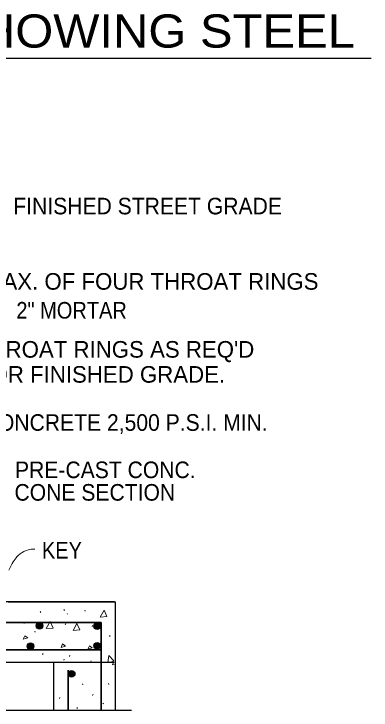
# Model space of a CAD drawing. Extents: x -76869 to -75695, y -468286 to -467583.
# Drawn here: x -76543.4 to -76489.7, y -468087.1 to -467982.3 of the extents above; entities that cross this region are included whole.
import ezdxf

# ---------------------------------------------------------------- set-up
doc = ezdxf.new("R2010")
doc.units = 0
doc.layers.add('1', color=7, linetype='Continuous', lineweight=13)
doc.layers.add('7', color=7, linetype='Continuous', lineweight=25)

msp = doc.modelspace()

# ---------------------------------------------------------------- hatches: boundary and pattern name
at = {"layer": '7'}
for points in [[(-76539.088, -468074.456, 1), (-76540.088, -468074.456, 1)], [(-76530.416, -468074.496, 1), (-76531.416, -468074.496, 1)], [(-76540.433, -468077.51, 1), (-76541.433, -468077.51, 1)], [(-76530.415, -468077.471, 1), (-76531.415, -468077.471, 1)], [(-76534.256, -468081.674, 1), (-76535.256, -468081.674, 1)]]:
    msp.add_hatch(color=256, dxfattribs=at).paths.add_polyline_path(points)

# ---------------------------------------------------------------- linework, layer by layer
at = {"layer": '1'}
for p, q in [((-76539.488, -468072.315), (-76539.4, -468072.443)), ((-76535.904, -468071.987), (-76535.816, -468072.123)), ((-76535.448, -468072.587), (-76535.36, -468072.715)), ((-76532.784, -468072.099), (-76532.696, -468072.227)), ((-76541.888, -468074.099), (-76541.808, -468073.907)), ((-76535.728, -468074.315), (-76535.648, -468074.123)), ((-76531.68, -468074.579), (-76531.6, -468074.387)), ((-76540.312, -468075.259), (-76540.224, -468075.379)), ((-76529.064, -468075.923), (-76528.976, -468076.051)), ((-76539.128, -468078.787), (-76539.048, -468078.595)), ((-76535.088, -468079.059), (-76535, -468078.867)), ((-76535.936, -468079.643), (-76535.856, -468079.459)), ((-76531.896, -468079.915), (-76531.816, -468079.731)), ((-76531.593, -468079.959), (-76531.59, -468079.979)), ((-76528.614, -468080.339), (-76528.436, -468079.959)), ((-76528.364, -468080.258), (-76528.614, -468080.339)), ((-76534.694, -468081.699), (-76534.614, -468081.507)), ((-76533.142, -468083.179), (-76533.062, -468083.315)), ((-76529.214, -468083.139), (-76529.134, -468083.275)), ((-76536.598, -468085.403), (-76536.518, -468085.219)), ((-76531.622, -468084.923), (-76531.534, -468084.731)), ((-76530.038, -468086.083), (-76529.958, -468086.211)), ((-76533.974, -468086.747), (-76533.886, -468086.875))]:
    msp.add_line(p, q, dxfattribs=at)
for points in [[(-76530.448, -468073.139), (-76529.88, -468072.067), (-76529.44, -468073.051), (-76530.424, -468073.139)], [(-76538.568, -468074.875), (-76538, -468073.803), (-76537.552, -468074.795), (-76538.544, -468074.875)], [(-76534.52, -468075.147), (-76533.952, -468074.075), (-76533.512, -468075.059), (-76534.504, -468075.147)], [(-76529.313, -468079.959), (-76529.176, -468078.931), (-76528.416, -468079.707), (-76528.953, -468079.959)]]:
    msp.add_lwpolyline(points, dxfattribs=at)
for points in [[(-76542.04, -468076.467), (-76541.784, -468075.947), (-76541.368, -468076.259)], [(-76536.352, -468077.707), (-76536.104, -468077.179), (-76535.68, -468077.491)], [(-76532.312, -468077.971), (-76532.064, -468077.443), (-76531.64, -468077.763)]]:
    msp.add_lwpolyline(points, close=True, dxfattribs=at)
msp.add_open_spline([(-76544.215, -468066.056), (-76543.669, -468065.004), (-76542.996, -468063.909), (-76541.987, -468063.236), (-76541.063, -468062.899), (-76540.306, -468062.899)], degree=3, dxfattribs=at)
at = {"layer": '7'}
for p, q in [((-76651.498, -467988.959), (-76489.706, -467988.959)), ((-76528.322, -468070.852), (-76545.508, -468070.852)), ((-76544.32, -468070.852), (-76528.187, -468070.852)), ((-76528.187, -468070.852), (-76528.187, -468087.136)), ((-76528.364, -468079.959), (-76610.904, -468079.959)), ((-76537.502, -468079.995), (-76537.502, -468087.136)), ((-76580.82, -468087.136), (-76525.757, -468087.136))]:
    msp.add_line(p, q, dxfattribs=at)
at = {"layer": '7', "lineweight": 35}
for p, q in [((-76549.176, -468073.942), (-76530.328, -468073.942)), ((-76530.328, -468073.942), (-76530.328, -468087.136)), ((-76550.738, -468078.066), (-76530.328, -468078.066)), ((-76535.278, -468081.134), (-76535.278, -468087.136))]:
    msp.add_line(p, q, dxfattribs=at)
at = {"layer": '7'}
for centre in [(-76539.588, -468074.456), (-76530.916, -468074.496), (-76540.933, -468077.51), (-76530.915, -468077.471), (-76534.756, -468081.674)]:
    msp.add_circle(centre, 0.5, dxfattribs=at)

# ---------------------------------------------------------------- texts
for s, height, width, p in [('JUNCTION BOX TOP SLAB SHOWING STEEL', 5, 1.1, (-76648.263, -467987.382)), ('FINISHED STREET GRADE', 2.5, 0.95, (-76543.529, -468012.49)), ('1 /  2" MORTAR', 2.5, 0.9, (-76548.085, -468028.184)), ('CONCRETE 2,500 P.S.I. MIN.', 2.5, 0.95, (-76548.14, -468045.084)), ('PRE-CAST CONC.', 2.5, 0.95, (-76543.275, -468052.21)), ('CONE SECTION', 2.5, 0.95, (-76543.354, -468055.602)), ('KEY', 2.5, 0.9, (-76539.222, -468064.312))]:
    msp.add_text(s, height=height, dxfattribs=dict(at, width=width)).set_placement(p)
for s, p in [('MAX. OF FOUR THROAT RINGS', (-76547.948, -468023.837)), ("THROAT RINGS AS REQ'D", (-76549.145, -468034.069)), ('FOR FINISHED GRADE.', (-76548.995, -468037.837))]:
    msp.add_text(s, height=2.5, dxfattribs=at).set_placement(p)

doc.saveas('drawing.dxf')
